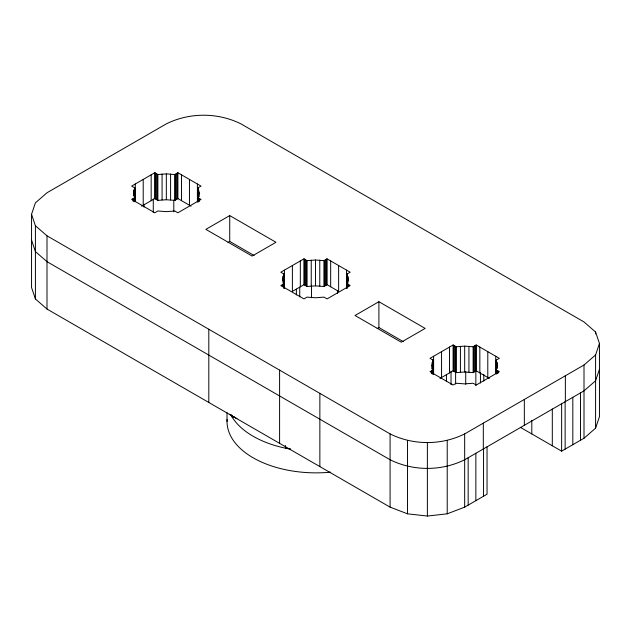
<?xml version="1.0" encoding="UTF-8"?>
<svg xmlns="http://www.w3.org/2000/svg" width="631" height="631" viewBox="0 0 631 631"><rect width="100%" height="100%" fill="white"/><g stroke="black" fill="none" stroke-linecap="round" stroke-linejoin="round"><path stroke-width="0.95" d="M133.638 195.634L133.914 190.302L134.75 187.872L131.658 186.09L154.776 172.744L157.876 174.527L166.332 173.888L174.795 174.535L177.895 172.744L201.013 186.09L197.913 187.88L197.921 201.478M197.913 187.88L199.025 192.763L197.921 197.653L201.013 199.435L177.895 212.781L174.803 210.999L166.332 211.645L157.86 210.999L154.776 212.781L131.658 199.435L134.75 197.653L133.638 192.763M282.806 280.803L283.09 276.425L283.918 273.996L280.827 272.213L303.945 258.86L307.045 260.65L315.508 260.011L323.963 260.65L327.063 258.86L350.181 272.213L347.082 273.996L347.082 288.359M347.082 273.996L348.194 278.886L347.089 283.776L350.181 285.559L327.063 298.905L323.979 297.122L315.508 297.769L307.029 297.122L303.945 298.905L280.827 285.559L283.918 283.776L282.806 278.886M431.975 368.835L432.259 362.549L433.087 360.12L429.995 358.337L453.113 344.983L456.213 346.774L464.676 346.135L473.132 346.774L476.231 344.983L499.35 358.337L496.258 360.12L496.258 373.726M496.258 360.12L497.37 365.01L496.258 369.9L499.35 371.683L476.231 385.028L473.147 383.246L464.676 383.885L456.205 383.246L453.113 385.028L429.995 371.683L433.087 369.9L431.975 365.01M487.045 446.835L487.045 494.215L464.668 507.135L447.221 513.823L427.376 516.048L407.531 513.823L390.084 507.135L46.994 309.048L35.415 298.976L31.55 287.523L31.55 214.295L35.415 202.835L46.994 192.763L166.332 123.865C189.521 112.342 217.727 112.342 240.916 123.865L584.006 321.952L595.585 332.024L599.45 343.477L599.45 416.705L595.585 428.165L584.006 438.237L561.629 451.149L520.315 427.297M595.585 428.165L595.585 354.938L599.45 343.477M599.45 369.324L595.585 380.785L584.006 390.857L464.668 459.754C441.479 471.278 413.273 471.278 390.084 459.754L46.994 261.668L35.415 251.595L31.55 240.143M31.55 214.295L35.415 225.756L46.994 235.828L390.084 433.907C413.273 445.439 441.479 445.439 464.668 433.907L584.006 365.01L595.585 354.938M141.628 206.179L154.776 198.584L157.876 200.374L166.332 199.735L174.795 200.374L177.895 198.584L191.043 206.179M229.731 215.589L205.864 229.368L252.108 256.068L275.976 242.288L229.731 215.589L229.731 241.428L254.112 255.508M228.028 242.414L229.731 241.428M338.626 265.541L338.626 291.38L327.063 284.707L323.963 286.498L315.508 285.859L307.045 286.498L303.945 284.707L292.39 291.38L292.39 265.541M378.9 301.713L355.032 315.492L401.277 342.191L425.144 328.412L378.9 301.713L378.9 327.552L403.28 341.631M377.196 328.538L378.9 327.552M231.49 414.961L232.468 417.604L234.093 416.665M439.965 378.419L453.113 370.831L456.213 372.621L464.676 371.982L473.132 372.621L476.231 370.831L489.38 378.419M290.307 448.783L285.425 448.176L285.425 445.407M595.585 332.024L595.585 333.933M584.006 365.01L584.006 438.237M580.512 392.876L580.512 440.257M572.822 397.309L572.822 444.689M565.36 375.776L565.36 401.616M565.131 401.75L565.131 449.13M561.629 403.769L561.629 451.149M552.306 409.022L552.306 445.77M531.799 420.388L531.799 433.923M524.337 399.462L524.337 425.302M497.804 370.791L497.804 373.662M497.37 365.01L497.37 367.881M497.086 362.549L497.086 368.291M496.747 370.176L496.747 374.002M495.737 356.247L495.737 373.481M487.795 351.656L487.795 377.504M483.796 374.301L483.796 381.069M483.551 448.854L483.551 496.234M483.314 423.141L483.314 448.988M480.436 372.361L480.436 383.001M479.844 347.074L479.844 372.913M476.231 344.983L476.231 370.831M475.837 371.138L475.837 385.644M475.861 453.295L475.861 500.675M475.75 345.267L475.75 371.107M474.686 345.883L474.686 371.722M473.621 346.498L473.621 372.337M473.132 346.774L473.132 372.621M468.936 346.293L468.936 372.14M468.17 457.735L468.17 505.115M465.725 371.738L465.725 384.303M464.676 346.135L464.676 371.982M464.668 433.907L464.668 507.135M460.417 346.293L460.417 372.14M456.213 346.774L456.213 372.621M455.732 346.498L455.732 372.337M455.614 372.329L455.614 383.932M454.667 345.883L454.667 371.722M453.602 345.267L453.602 371.107M453.113 344.983L453.113 370.831M451.023 371.107L451.023 384.65M449.501 347.074L449.501 372.913M447.221 440.596L447.221 513.823M446.425 374.719L446.425 381.487M441.558 351.656L441.558 377.504M433.607 356.247L433.607 374.435M433.087 360.12L433.087 373.726M432.606 359.844L432.606 374.199M432.259 362.549L432.259 369.245M431.541 370.791L431.541 373.662M427.376 442.828L427.376 516.048M407.531 440.596L407.531 513.823M390.084 433.907L390.084 507.135M348.635 284.668L348.635 286.584M348.194 278.886L348.194 280.803M347.918 276.425L347.926 283.264M347.571 276.591L347.571 281.379M347.571 284.053L347.571 287.878M346.569 270.123L346.569 288.312M337.451 290.575L337.451 293.478M330.676 260.95L330.676 286.789M327.063 258.86L327.063 284.707M326.582 259.144L326.582 284.983M325.517 259.759L325.517 285.598M324.444 260.374L324.444 286.214M323.963 260.65L323.963 286.498M319.862 393.365L319.862 466.585M319.767 260.169L319.767 286.017M315.508 260.011L315.508 285.859M311.525 285.236L311.525 297.808M311.241 260.169L311.241 286.017M307.045 260.65L307.045 286.498M306.556 260.374L306.556 286.214M305.491 259.759L305.491 285.598M304.426 259.144L304.426 284.983M303.945 258.86L303.945 284.707M300.332 260.95L300.332 286.789M299.741 287.208L299.741 296.878M296.373 289.148L296.373 294.953M284.439 270.123L284.439 288.312M283.918 273.996L283.918 288.359M283.437 276.591L283.437 281.379M283.429 284.053L283.429 287.886M283.09 276.425L283.082 283.264M282.373 284.668L282.373 286.584M279.596 370.121L279.596 443.341M232.468 415.758L232.468 417.604M227.018 412.595L227.018 421.405M208.806 329.248L208.806 402.468M199.467 198.544L199.467 201.415M199.025 192.763L199.025 196.596M198.749 190.302L198.749 197.006M198.402 187.596L198.402 201.952M197.4 184L197.4 202.188M189.45 179.417L189.45 205.256M181.507 174.826L181.507 200.674M177.895 172.744L177.895 198.584M177.406 173.02L177.406 198.868M176.341 173.635L176.341 199.483M175.276 174.251L175.276 200.098M174.795 174.535L174.795 200.374M173.793 200.161L173.793 211.764M170.591 174.053L170.591 199.893M166.332 173.888L166.332 199.735M162.072 174.053L162.072 199.893M157.876 174.527L157.876 200.374M157.387 174.251L157.387 200.098M156.322 173.635L156.322 199.483M155.258 173.02L155.258 198.868M154.776 172.744L154.776 198.584M153.278 198.954L153.278 212.489M151.164 174.826L151.164 200.674M143.955 204.207L143.955 207.11M143.213 179.417L143.213 205.256M135.271 184L135.271 201.234M134.75 187.872L134.75 201.478M134.261 197.929L134.261 201.762M133.914 190.302L133.914 196.044M133.204 198.544L133.204 201.415M46.994 235.828L46.994 309.048M35.415 225.756L35.415 298.976M330.683 472.169A89.129 51.458 0 0 1 227.081 419.497M290.173 449.091A89.129 51.458 0 0 1 230.851 414.796M236.98 418.676A116.025 66.989 0 0 1 229.432 414.244"/></g></svg>
